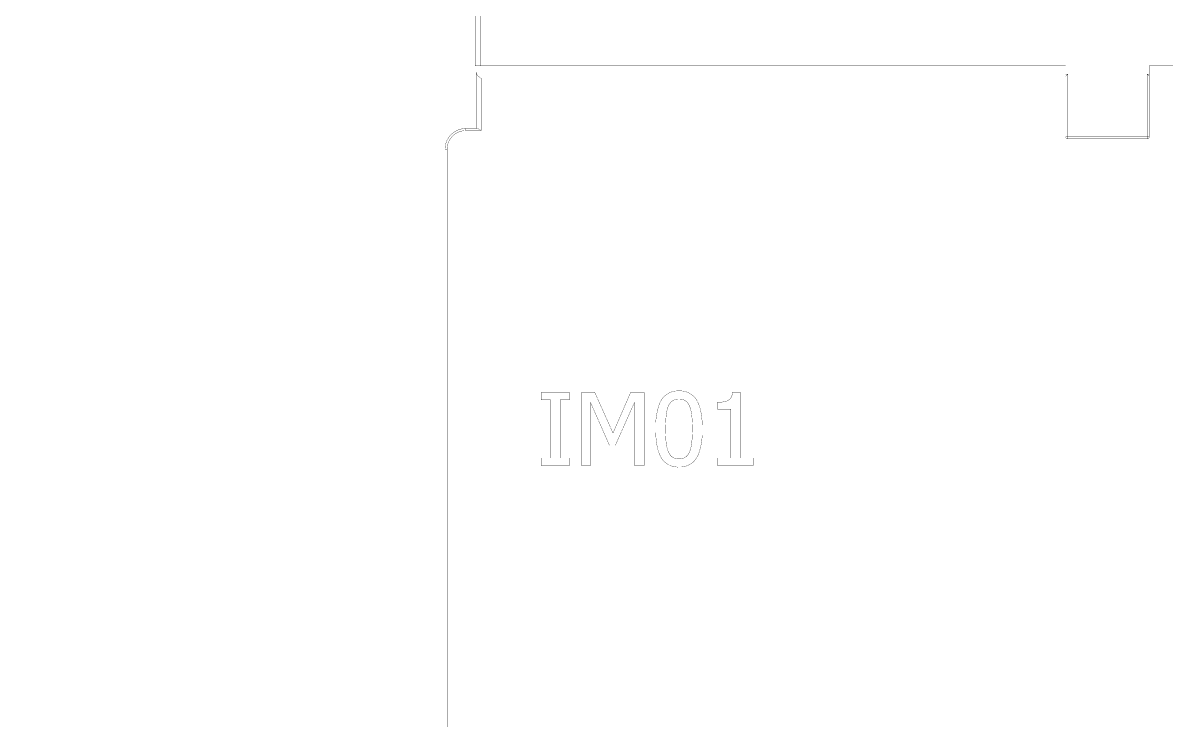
# Model space of a CAD drawing. Header units: inches. Extents: x 0 to 35.2, y -0.7 to 15.9.
# Drawn here: x 21.54 to 23.696, y 3.651 to 4.966 of the extents above; entities that cross this region are included whole.
import ezdxf

# ---------------------------------------------------------------- set-up
doc = ezdxf.new("R2010")
doc.units = ezdxf.units.IN
doc.header["$MEASUREMENT"] = 0
doc.layers.add('Board Outline', color=216, linetype='Continuous')
doc.layers.add('Dimensions', color=6, linetype='Continuous')

msp = doc.modelspace()

# ---------------------------------------------------------------- linework, layer by layer
at = {"layer": 'Board Outline', "const_width": 0.0005}
msp.add_lwpolyline([(21.5406, -0.5315), (21.5406, 15.6102)], dxfattribs=at)
at = {"layer": 'Dimensions', "const_width": 0.0005}
for points in [[(22.3933, 4.8846), (22.3933, 5.8805)], [(22.4031, 4.8846), (22.4031, 5.8805)], [(22.3933, 4.8846), (22.4031, 4.8846)], [(22.3947, 4.8742), (22.3947, 4.8846)], [(22.3947, 4.8741), (22.3947, 4.8741)], [(22.3947, 4.8742), (22.3947, 4.8741)], [(22.3947, 4.874), (22.3947, 4.874)], [(22.3947, 4.8741), (22.3947, 4.874)], [(22.3947, 4.8739), (22.3947, 4.8738)], [(22.3947, 4.874), (22.3947, 4.8739)], [(22.3947, 4.8738), (22.3947, 4.8738)], [(22.3947, 4.8737), (22.3947, 4.8736)], [(22.3947, 4.8738), (22.3947, 4.8737)], [(22.3947, 4.8736), (22.3947, 4.8736)], [(22.3947, 4.8735), (22.3947, 4.8734)], [(22.3947, 4.8736), (22.3947, 4.8735)], [(22.3947, 4.8734), (22.3947, 4.8734)], [(22.3947, 4.8734), (22.3947, 4.8733)], [(22.3947, 4.8733), (22.3947, 4.8732)], [(22.3947, 4.8731), (22.3947, 4.873)], [(22.3947, 4.8732), (22.3947, 4.8731)], [(22.3947, 4.873), (22.3947, 4.8729)], [(22.3947, 4.8729), (22.3947, 4.8729)], [(22.3947, 4.8729), (22.3947, 4.8728)], [(22.3947, 4.8728), (22.3947, 4.8727)], [(22.3947, 4.8727), (22.3947, 4.8726)], [(22.3947, 4.8726), (22.3947, 4.8725)], [(22.3947, 4.8725), (22.3947, 4.8724)], [(22.3947, 4.8724), (22.3947, 4.8723)], [(22.3947, 4.8723), (22.3947, 4.8722)], [(22.3947, 4.8722), (22.3947, 4.8721)], [(22.3947, 4.8721), (22.3947, 4.872)], [(22.3947, 4.872), (22.3947, 4.8719)], [(22.3947, 4.8719), (22.3947, 4.8718)], [(22.3947, 4.8718), (22.3947, 4.8716)], [(22.3947, 4.8716), (22.3947, 4.8715)], [(22.3947, 4.8715), (22.3947, 4.8714)], [(22.4031, 4.8846), (23.5065, 4.8846)], [(23.5065, 4.8688), (23.5065, 4.8846)], [(23.6639, 4.8846), (24.4612, 4.8846)], [(23.6639, 4.8688), (23.6639, 4.8846)], [(22.3947, 4.8714), (22.3947, 4.8713)], [(22.3947, 4.8713), (22.3947, 4.8712)], [(22.3947, 4.8712), (22.3947, 4.8711)], [(22.3947, 4.8711), (22.3947, 4.8709)], [(22.3947, 4.8709), (22.3947, 4.8708)], [(22.3947, 4.8708), (22.3947, 4.8707)], [(22.3947, 4.8707), (22.3947, 4.8706)], [(22.3947, 4.8706), (22.3947, 4.8704)], [(22.3947, 4.8704), (22.3947, 4.8703)], [(22.3947, 4.8703), (22.3947, 4.8702)], [(22.3947, 4.8702), (22.3947, 4.87)], [(22.3947, 4.87), (22.3947, 4.8699)], [(22.3947, 4.8699), (22.3947, 4.8698)], [(22.3947, 4.8698), (22.3947, 4.8696)], [(22.3947, 4.8696), (22.3947, 4.8695)], [(22.3947, 4.8695), (22.3947, 4.8694)], [(22.3947, 4.8694), (22.3947, 4.8692)], [(22.3947, 4.8692), (22.3948, 4.8691)], [(22.3948, 4.8691), (22.3948, 4.8689)], [(22.3948, 4.8689), (22.3948, 4.8688)], [(22.3948, 4.8688), (22.3948, 4.8686)], [(22.3948, 4.8686), (22.3948, 4.8685)], [(22.3948, 4.8685), (22.3948, 4.8683)], [(22.3948, 4.8683), (22.3948, 4.8682)], [(22.3948, 4.8682), (22.3948, 4.868)], [(22.3948, 4.868), (22.3948, 4.8679)], [(22.3948, 4.8679), (22.3948, 4.8677)], [(22.3948, 4.8677), (22.3948, 4.8676)], [(22.3948, 4.8676), (22.3948, 4.8674)], [(22.3948, 4.8674), (22.3948, 4.8673)], [(22.3948, 4.8673), (22.3948, 4.8671)], [(22.3948, 4.8671), (22.3948, 4.867)], [(22.3948, 4.867), (22.3948, 4.8668)], [(22.3948, 4.8668), (22.3948, 4.8666)], [(22.3948, 4.8666), (22.3948, 4.8665)], [(22.3948, 4.8665), (22.3948, 4.8663)], [(22.3948, 4.8663), (22.3948, 4.8661)], [(22.3948, 4.8661), (22.3948, 4.866)], [(22.3948, 4.866), (22.3948, 4.8658)], [(22.3948, 4.8658), (22.3948, 4.8656)], [(22.3948, 4.8656), (22.3948, 4.8655)], [(22.3948, 4.8655), (22.3948, 4.8653)], [(22.3948, 4.8653), (22.3948, 4.8651)], [(22.3948, 4.8651), (22.3948, 4.865)], [(22.3948, 4.865), (22.3948, 4.8648)], [(22.3948, 4.8648), (22.3948, 4.8646)], [(22.3948, 4.8646), (22.3948, 4.8645)], [(22.3948, 4.8645), (22.3948, 4.8643)], [(22.3948, 4.8643), (22.3948, 4.8641)], [(22.3948, 4.8641), (22.3948, 4.8639)], [(22.3948, 4.8639), (22.3948, 4.8638)], [(22.3948, 4.8638), (22.3948, 4.8636)], [(22.3948, 4.8636), (22.3948, 4.8634)], [(22.3948, 4.8634), (22.3948, 4.8632)], [(22.3948, 4.8632), (22.3948, 4.8631)], [(22.3948, 4.8631), (22.3948, 4.8629)], [(22.3948, 4.8629), (22.3948, 4.8627)], [(22.3948, 4.8627), (22.3948, 4.8625)], [(22.3948, 4.8625), (22.3948, 4.8624)], [(22.3948, 4.8624), (22.3948, 4.8622)], [(22.3948, 4.8622), (22.3948, 4.862)], [(22.3948, 4.862), (22.3948, 4.8618)], [(22.3948, 4.8618), (22.3948, 4.8617)], [(22.3948, 4.8615), (22.3948, 4.8617)], [(22.3948, 4.8615), (22.3948, 4.8613)], [(22.3948, 4.8611), (22.3948, 4.8613)], [(22.3948, 4.861), (22.3948, 4.8611)], [(22.3948, 4.861), (22.4046, 4.861)], [(22.3948, 4.7665), (22.3948, 4.861)], [(22.4046, 4.7625), (22.4046, 4.861)], [(23.5065, 4.8688), (23.5104, 4.8688)], [(23.5065, 4.8649), (23.5104, 4.8688)], [(23.5065, 4.8649), (23.5065, 4.8688)], [(23.5065, 4.7507), (23.5065, 4.8649)], [(23.5104, 4.7507), (23.5104, 4.8688)], [(23.66, 4.8688), (23.6639, 4.8688)], [(23.66, 4.7507), (23.66, 4.8688)], [(23.66, 4.8688), (23.6639, 4.8649)], [(23.6639, 4.8649), (23.6639, 4.8688)], [(23.6639, 4.7507), (23.6639, 4.8649)], [(22.3756, 4.7625), (22.3756, 4.7665)], [(22.3756, 4.7665), (22.3967, 4.7665)], [(22.3756, 4.7625), (22.4046, 4.7625)], [(23.5065, 4.7507), (23.5104, 4.7507)], [(23.5104, 4.7507), (23.66, 4.7507)], [(23.5104, 4.7468), (23.5104, 4.7507)], [(23.5104, 4.7468), (23.66, 4.7468)], [(23.66, 4.7507), (23.6639, 4.7507)], [(23.66, 4.7468), (23.66, 4.7507)], [(22.3362, 3.6247), (22.3362, 4.7271)], [(22.3362, 4.7271), (22.3401, 4.7271)], [(22.3401, 3.6247), (22.3401, 4.7271)], [(22.5175, 4.255), (22.5175, 4.2691)], [(22.5175, 4.2691), (22.5709, 4.2691)], [(22.5709, 4.255), (22.5709, 4.2691)], [(22.5936, 4.2691), (22.6186, 4.2691)], [(22.5936, 4.1313), (22.5936, 4.2691)], [(22.6186, 4.2691), (22.653, 4.1924)], [(22.653, 4.1924), (22.6863, 4.2691)], [(22.6863, 4.2691), (22.7117, 4.2691)], [(22.7117, 4.1313), (22.7117, 4.2691)], [(22.8784, 4.2696), (22.8927, 4.2696)], [(22.8927, 4.1454), (22.8927, 4.2696)], [(22.5175, 4.255), (22.5351, 4.255)], [(22.5351, 4.1454), (22.5351, 4.255)], [(22.5534, 4.255), (22.5709, 4.255)], [(22.5534, 4.1454), (22.5534, 4.255)], [(22.6107, 4.25), (22.6463, 4.1693)], [(22.6107, 4.1313), (22.6107, 4.25)], [(22.6574, 4.1693), (22.6934, 4.25)], [(22.6934, 4.1313), (22.6934, 4.25)], [(22.85, 4.2377), (22.85, 4.2504)], [(22.85, 4.2377), (22.875, 4.2377)], [(22.875, 4.1454), (22.875, 4.2377)], [(22.6463, 4.1693), (22.6574, 4.1693)], [(22.5175, 4.1454), (22.5351, 4.1454)], [(22.5175, 4.1313), (22.5175, 4.1454)], [(22.5534, 4.1454), (22.5709, 4.1454)], [(22.5709, 4.1313), (22.5709, 4.1454)], [(22.85, 4.1454), (22.875, 4.1454)], [(22.85, 4.1313), (22.85, 4.1454)], [(22.8927, 4.1454), (22.9172, 4.1454)], [(22.9172, 4.1313), (22.9172, 4.1454)], [(22.5175, 4.1313), (22.5709, 4.1313)], [(22.5936, 4.1313), (22.6107, 4.1313)], [(22.6934, 4.1313), (22.7117, 4.1313)], [(22.85, 4.1313), (22.9172, 4.1313)]]:
    msp.add_lwpolyline(points, dxfattribs=at)
at = {"layer": 'Dimensions', "const_width": 0.00025}
for points in [[(22.3932, 4.8846, 1), (22.3934, 4.8846, 1)], [(22.3932, 4.8846, 1), (22.3934, 4.8846, 1)], [(22.3946, 4.8846, 1), (22.3948, 4.8846, 1)], [(22.3946, 4.8741, 1), (22.3948, 4.8741, 1)], [(22.3946, 4.8742, 1), (22.3948, 4.8742, 1)], [(22.3946, 4.8741, 1), (22.3948, 4.8741, 1)], [(22.3946, 4.8742, 1), (22.3948, 4.8742, 1)], [(22.3946, 4.8742, 1), (22.3948, 4.8742, 1)], [(22.3946, 4.874, 1), (22.3948, 4.874, 1)], [(22.3946, 4.8741, 1), (22.3948, 4.8741, 1)], [(22.3946, 4.874, 1), (22.3948, 4.874, 1)], [(22.3946, 4.8741, 1), (22.3948, 4.8741, 1)], [(22.3946, 4.8739, 1), (22.3948, 4.8739, 1)], [(22.3946, 4.874, 1), (22.3948, 4.874, 1)], [(22.3946, 4.8739, 1), (22.3948, 4.8739, 1)], [(22.3946, 4.874, 1), (22.3948, 4.874, 1)], [(22.3946, 4.8738, 1), (22.3948, 4.8738, 1)], [(22.3946, 4.8738, 1), (22.3948, 4.8738, 1)], [(22.3946, 4.8737, 1), (22.3948, 4.8737, 1)], [(22.3946, 4.8738, 1), (22.3948, 4.8738, 1)], [(22.3946, 4.8737, 1), (22.3948, 4.8737, 1)], [(22.3946, 4.8738, 1), (22.3948, 4.8738, 1)], [(22.3946, 4.8736, 1), (22.3948, 4.8736, 1)], [(22.3946, 4.8736, 1), (22.3948, 4.8736, 1)], [(22.3946, 4.8735, 1), (22.3948, 4.8735, 1)], [(22.3946, 4.8736, 1), (22.3948, 4.8736, 1)], [(22.3946, 4.8735, 1), (22.3948, 4.8735, 1)], [(22.3946, 4.8736, 1), (22.3948, 4.8736, 1)], [(22.3946, 4.8734, 1), (22.3948, 4.8734, 1)], [(22.3946, 4.8734, 1), (22.3948, 4.8734, 1)], [(22.3946, 4.8734, 1), (22.3948, 4.8734, 1)], [(22.3946, 4.8734, 1), (22.3948, 4.8734, 1)], [(22.3946, 4.8733, 1), (22.3948, 4.8733, 1)], [(22.3946, 4.8733, 1), (22.3948, 4.8733, 1)], [(22.3946, 4.8731, 1), (22.3948, 4.8731, 1)], [(22.3946, 4.8732, 1), (22.3948, 4.8732, 1)], [(22.3946, 4.8731, 1), (22.3948, 4.8731, 1)], [(22.3946, 4.8732, 1), (22.3948, 4.8732, 1)], [(22.3946, 4.873, 1), (22.3948, 4.873, 1)], [(22.3946, 4.873, 1), (22.3948, 4.873, 1)], [(22.3946, 4.8729, 1), (22.3948, 4.8729, 1)], [(22.3946, 4.8729, 1), (22.3948, 4.8729, 1)], [(22.3946, 4.8729, 1), (22.3948, 4.8729, 1)], [(22.3946, 4.8729, 1), (22.3948, 4.8729, 1)], [(22.3946, 4.8728, 1), (22.3948, 4.8728, 1)], [(22.3946, 4.8728, 1), (22.3948, 4.8728, 1)], [(22.3946, 4.8727, 1), (22.3948, 4.8727, 1)], [(22.3946, 4.8727, 1), (22.3948, 4.8727, 1)], [(22.3946, 4.8726, 1), (22.3948, 4.8726, 1)], [(22.3946, 4.8726, 1), (22.3948, 4.8726, 1)], [(22.3946, 4.8725, 1), (22.3948, 4.8725, 1)], [(22.3946, 4.8725, 1), (22.3948, 4.8725, 1)], [(22.3946, 4.8724, 1), (22.3948, 4.8724, 1)], [(22.3946, 4.8724, 1), (22.3948, 4.8724, 1)], [(22.3946, 4.8723, 1), (22.3948, 4.8723, 1)], [(22.3946, 4.8723, 1), (22.3948, 4.8723, 1)], [(22.3946, 4.8722, 1), (22.3948, 4.8722, 1)], [(22.3946, 4.8722, 1), (22.3948, 4.8722, 1)], [(22.3946, 4.8721, 1), (22.3948, 4.8721, 1)], [(22.3946, 4.8721, 1), (22.3948, 4.8721, 1)], [(22.3946, 4.872, 1), (22.3949, 4.872, 1)], [(22.3946, 4.872, 1), (22.3949, 4.872, 1)], [(22.3946, 4.8719, 1), (22.3949, 4.8719, 1)], [(22.3946, 4.8719, 1), (22.3949, 4.8719, 1)], [(22.3946, 4.8718, 1), (22.3949, 4.8718, 1)], [(22.3946, 4.8718, 1), (22.3949, 4.8718, 1)], [(22.3946, 4.8716, 1), (22.3949, 4.8716, 1)], [(22.3946, 4.8716, 1), (22.3949, 4.8716, 1)], [(22.3946, 4.8715, 1), (22.3949, 4.8715, 1)], [(22.3946, 4.8715, 1), (22.3949, 4.8715, 1)], [(22.403, 4.8846, 1), (22.4033, 4.8846, 1)], [(22.403, 4.8846, 1), (22.4033, 4.8846, 1)], [(22.403, 4.8846, 1), (22.4033, 4.8846, 1)], [(23.5063, 4.8846, 1), (23.5066, 4.8846, 1)], [(23.5063, 4.8846, 1), (23.5066, 4.8846, 1)], [(23.6638, 4.8846, 1), (23.6641, 4.8846, 1)], [(23.6638, 4.8846, 1), (23.6641, 4.8846, 1)], [(22.3946, 4.8714, 1), (22.3949, 4.8714, 1)], [(22.3946, 4.8714, 1), (22.3949, 4.8714, 1)], [(22.3946, 4.8713, 1), (22.3949, 4.8713, 1)], [(22.3946, 4.8713, 1), (22.3949, 4.8713, 1)], [(22.3946, 4.8712, 1), (22.3949, 4.8712, 1)], [(22.3946, 4.8712, 1), (22.3949, 4.8712, 1)], [(22.3946, 4.8711, 1), (22.3949, 4.8711, 1)], [(22.3946, 4.8711, 1), (22.3949, 4.8711, 1)], [(22.3946, 4.8709, 1), (22.3949, 4.8709, 1)], [(22.3946, 4.8709, 1), (22.3949, 4.8709, 1)], [(22.3946, 4.8708, 1), (22.3949, 4.8708, 1)], [(22.3946, 4.8708, 1), (22.3949, 4.8708, 1)], [(22.3946, 4.8707, 1), (22.3949, 4.8707, 1)], [(22.3946, 4.8707, 1), (22.3949, 4.8707, 1)], [(22.3946, 4.8706, 1), (22.3949, 4.8706, 1)], [(22.3946, 4.8706, 1), (22.3949, 4.8706, 1)], [(22.3946, 4.8704, 1), (22.3949, 4.8704, 1)], [(22.3946, 4.8704, 1), (22.3949, 4.8704, 1)], [(22.3946, 4.8703, 1), (22.3949, 4.8703, 1)], [(22.3946, 4.8703, 1), (22.3949, 4.8703, 1)], [(22.3946, 4.8702, 1), (22.3949, 4.8702, 1)], [(22.3946, 4.8702, 1), (22.3949, 4.8702, 1)], [(22.3946, 4.87, 1), (22.3949, 4.87, 1)], [(22.3946, 4.87, 1), (22.3949, 4.87, 1)], [(22.3946, 4.8699, 1), (22.3949, 4.8699, 1)], [(22.3946, 4.8699, 1), (22.3949, 4.8699, 1)], [(22.3946, 4.8698, 1), (22.3949, 4.8698, 1)], [(22.3946, 4.8698, 1), (22.3949, 4.8698, 1)], [(22.3946, 4.8696, 1), (22.3949, 4.8696, 1)], [(22.3946, 4.8696, 1), (22.3949, 4.8696, 1)], [(22.3946, 4.8695, 1), (22.3949, 4.8695, 1)], [(22.3946, 4.8695, 1), (22.3949, 4.8695, 1)], [(22.3946, 4.8694, 1), (22.3949, 4.8694, 1)], [(22.3946, 4.8694, 1), (22.3949, 4.8694, 1)], [(22.3946, 4.8692, 1), (22.3949, 4.8692, 1)], [(22.3946, 4.8692, 1), (22.3949, 4.8692, 1)], [(22.3946, 4.8691, 1), (22.3949, 4.8691, 1)], [(22.3946, 4.8691, 1), (22.3949, 4.8691, 1)], [(22.3946, 4.8689, 1), (22.3949, 4.8689, 1)], [(22.3946, 4.8689, 1), (22.3949, 4.8689, 1)], [(22.3946, 4.8688, 1), (22.3949, 4.8688, 1)], [(22.3946, 4.8688, 1), (22.3949, 4.8688, 1)], [(22.3946, 4.8686, 1), (22.3949, 4.8686, 1)], [(22.3946, 4.8686, 1), (22.3949, 4.8686, 1)], [(22.3946, 4.8685, 1), (22.3949, 4.8685, 1)], [(22.3946, 4.8685, 1), (22.3949, 4.8685, 1)], [(22.3946, 4.8683, 1), (22.3949, 4.8683, 1)], [(22.3946, 4.8683, 1), (22.3949, 4.8683, 1)], [(22.3946, 4.8682, 1), (22.3949, 4.8682, 1)], [(22.3946, 4.8682, 1), (22.3949, 4.8682, 1)], [(22.3946, 4.868, 1), (22.3949, 4.868, 1)], [(22.3946, 4.868, 1), (22.3949, 4.868, 1)], [(22.3946, 4.8679, 1), (22.3949, 4.8679, 1)], [(22.3946, 4.8679, 1), (22.3949, 4.8679, 1)], [(22.3946, 4.8677, 1), (22.3949, 4.8677, 1)], [(22.3946, 4.8677, 1), (22.3949, 4.8677, 1)], [(22.3946, 4.8676, 1), (22.3949, 4.8676, 1)], [(22.3946, 4.8676, 1), (22.3949, 4.8676, 1)], [(22.3946, 4.8674, 1), (22.3949, 4.8674, 1)], [(22.3946, 4.8674, 1), (22.3949, 4.8674, 1)], [(22.3946, 4.8673, 1), (22.3949, 4.8673, 1)], [(22.3946, 4.8673, 1), (22.3949, 4.8673, 1)], [(22.3946, 4.8671, 1), (22.3949, 4.8671, 1)], [(22.3946, 4.8671, 1), (22.3949, 4.8671, 1)], [(22.3946, 4.867, 1), (22.3949, 4.867, 1)], [(22.3946, 4.867, 1), (22.3949, 4.867, 1)], [(22.3946, 4.8668, 1), (22.3949, 4.8668, 1)], [(22.3946, 4.8668, 1), (22.3949, 4.8668, 1)], [(22.3946, 4.8666, 1), (22.3949, 4.8666, 1)], [(22.3946, 4.8666, 1), (22.3949, 4.8666, 1)], [(22.3946, 4.8665, 1), (22.3949, 4.8665, 1)], [(22.3946, 4.8665, 1), (22.3949, 4.8665, 1)], [(22.3946, 4.8663, 1), (22.3949, 4.8663, 1)], [(22.3946, 4.8663, 1), (22.3949, 4.8663, 1)], [(22.3946, 4.8661, 1), (22.3949, 4.8661, 1)], [(22.3946, 4.8661, 1), (22.3949, 4.8661, 1)], [(22.3946, 4.866, 1), (22.3949, 4.866, 1)], [(22.3946, 4.866, 1), (22.3949, 4.866, 1)], [(22.3946, 4.8658, 1), (22.3949, 4.8658, 1)], [(22.3946, 4.8658, 1), (22.3949, 4.8658, 1)], [(22.3946, 4.8656, 1), (22.3949, 4.8656, 1)], [(22.3946, 4.8656, 1), (22.3949, 4.8656, 1)], [(22.3946, 4.8655, 1), (22.3949, 4.8655, 1)], [(22.3946, 4.8655, 1), (22.3949, 4.8655, 1)], [(22.3946, 4.8653, 1), (22.3949, 4.8653, 1)], [(22.3946, 4.8653, 1), (22.3949, 4.8653, 1)], [(22.3946, 4.8651, 1), (22.3949, 4.8651, 1)], [(22.3946, 4.8651, 1), (22.3949, 4.8651, 1)], [(22.3946, 4.865, 1), (22.3949, 4.865, 1)], [(22.3946, 4.865, 1), (22.3949, 4.865, 1)], [(22.3946, 4.8648, 1), (22.3949, 4.8648, 1)], [(22.3946, 4.8648, 1), (22.3949, 4.8648, 1)], [(22.3946, 4.8646, 1), (22.3949, 4.8646, 1)], [(22.3946, 4.8646, 1), (22.3949, 4.8646, 1)], [(22.3946, 4.8645, 1), (22.3949, 4.8645, 1)], [(22.3946, 4.8645, 1), (22.3949, 4.8645, 1)], [(22.3946, 4.8643, 1), (22.3949, 4.8643, 1)], [(22.3946, 4.8643, 1), (22.3949, 4.8643, 1)], [(22.3946, 4.8641, 1), (22.3949, 4.8641, 1)], [(22.3946, 4.8641, 1), (22.3949, 4.8641, 1)], [(22.3946, 4.8639, 1), (22.3949, 4.8639, 1)], [(22.3946, 4.8639, 1), (22.3949, 4.8639, 1)], [(22.3946, 4.8638, 1), (22.3949, 4.8638, 1)], [(22.3946, 4.8638, 1), (22.3949, 4.8638, 1)], [(22.3946, 4.8636, 1), (22.3949, 4.8636, 1)], [(22.3946, 4.8636, 1), (22.3949, 4.8636, 1)], [(22.3946, 4.8634, 1), (22.3949, 4.8634, 1)], [(22.3946, 4.8634, 1), (22.3949, 4.8634, 1)], [(22.3946, 4.8632, 1), (22.3949, 4.8632, 1)], [(22.3946, 4.8632, 1), (22.3949, 4.8632, 1)], [(22.3946, 4.8631, 1), (22.3949, 4.8631, 1)], [(22.3946, 4.8631, 1), (22.3949, 4.8631, 1)], [(22.3946, 4.8629, 1), (22.3949, 4.8629, 1)], [(22.3946, 4.8629, 1), (22.3949, 4.8629, 1)], [(22.3946, 4.8627, 1), (22.3949, 4.8627, 1)], [(22.3946, 4.8627, 1), (22.3949, 4.8627, 1)], [(22.3946, 4.8625, 1), (22.3949, 4.8625, 1)], [(22.3946, 4.8625, 1), (22.3949, 4.8625, 1)], [(22.3946, 4.8624, 1), (22.3949, 4.8624, 1)], [(22.3946, 4.8624, 1), (22.3949, 4.8624, 1)], [(22.3946, 4.8622, 1), (22.3949, 4.8622, 1)], [(22.3946, 4.8622, 1), (22.3949, 4.8622, 1)], [(22.3946, 4.862, 1), (22.3949, 4.862, 1)], [(22.3946, 4.862, 1), (22.3949, 4.862, 1)], [(22.3946, 4.8618, 1), (22.3949, 4.8618, 1)], [(22.3946, 4.8618, 1), (22.3949, 4.8618, 1)], [(22.3946, 4.8617, 1), (22.3949, 4.8617, 1)], [(22.3946, 4.8617, 1), (22.3949, 4.8617, 1)], [(22.3946, 4.8615, 1), (22.3949, 4.8615, 1)], [(22.3946, 4.8615, 1), (22.3949, 4.8615, 1)], [(22.3946, 4.8613, 1), (22.3949, 4.8613, 1)], [(22.3946, 4.8613, 1), (22.3949, 4.8613, 1)], [(22.3946, 4.8611, 1), (22.3949, 4.8611, 1)], [(22.3946, 4.8611, 1), (22.3949, 4.8611, 1)], [(22.3946, 4.861, 1), (22.3949, 4.861, 1)], [(22.3946, 4.861, 1), (22.3949, 4.861, 1)], [(22.3946, 4.861, 1), (22.3949, 4.861, 1)], [(22.3951, 4.8708, 1), (22.3954, 4.8708, 1)], [(22.3951, 4.8708, 1), (22.3954, 4.8708, 1)], [(22.3966, 4.8677, 1), (22.3969, 4.8677, 1)], [(22.3966, 4.8677, 1), (22.3969, 4.8677, 1)], [(22.3989, 4.865, 1), (22.3991, 4.865, 1)], [(22.3989, 4.865, 1), (22.3991, 4.865, 1)], [(22.4045, 4.861, 1), (22.4047, 4.861, 1)], [(22.4045, 4.861, 1), (22.4047, 4.861, 1)], [(22.4045, 4.861, 1), (22.4047, 4.861, 1)], [(23.5063, 4.8688, 1), (23.5066, 4.8688, 1)], [(23.5063, 4.8688, 1), (23.5066, 4.8688, 1)], [(23.5063, 4.8688, 1), (23.5066, 4.8688, 1)], [(23.5063, 4.8649, 1), (23.5066, 4.8649, 1)], [(23.5063, 4.8649, 1), (23.5066, 4.8649, 1)], [(23.5063, 4.8649, 1), (23.5066, 4.8649, 1)], [(23.5103, 4.8688, 1), (23.5105, 4.8688, 1)], [(23.5103, 4.8688, 1), (23.5105, 4.8688, 1)], [(23.5103, 4.8688, 1), (23.5105, 4.8688, 1)], [(23.6599, 4.8688, 1), (23.6601, 4.8688, 1)], [(23.6599, 4.8688, 1), (23.6601, 4.8688, 1)], [(23.6599, 4.8688, 1), (23.6601, 4.8688, 1)], [(23.6638, 4.8688, 1), (23.6641, 4.8688, 1)], [(23.6638, 4.8688, 1), (23.6641, 4.8688, 1)], [(23.6638, 4.8688, 1), (23.6641, 4.8688, 1)], [(23.6638, 4.8649, 1), (23.6641, 4.8649, 1)], [(23.6638, 4.8649, 1), (23.6641, 4.8649, 1)], [(23.6638, 4.8649, 1), (23.6641, 4.8649, 1)], [(22.3754, 4.7665, 1), (22.3757, 4.7665, 1)], [(22.3754, 4.7665, 1), (22.3757, 4.7665, 1)], [(22.3754, 4.7665, 1), (22.3757, 4.7665, 1)], [(22.3946, 4.7665, 1), (22.3949, 4.7665, 1)], [(22.3966, 4.7665, 1), (22.3969, 4.7665, 1)], [(22.3966, 4.7665, 1), (22.3969, 4.7665, 1)], [(22.398, 4.7662, 1), (22.3982, 4.7662, 1)], [(22.398, 4.7662, 1), (22.3982, 4.7662, 1)], [(22.3995, 4.7655, 1), (22.3997, 4.7655, 1)], [(22.3995, 4.7655, 1), (22.3997, 4.7655, 1)], [(22.4011, 4.7646, 1), (22.4014, 4.7646, 1)], [(22.4011, 4.7646, 1), (22.4014, 4.7646, 1)], [(22.3754, 4.7625, 1), (22.3757, 4.7625, 1)], [(22.3754, 4.7625, 1), (22.3757, 4.7625, 1)], [(22.3754, 4.7625, 1), (22.3757, 4.7625, 1)], [(22.4045, 4.7625, 1), (22.4047, 4.7625, 1)], [(22.4045, 4.7625, 1), (22.4047, 4.7625, 1)], [(22.4045, 4.7625, 1), (22.4047, 4.7625, 1)], [(23.5063, 4.7507, 1), (23.5066, 4.7507, 1)], [(23.5063, 4.7507, 1), (23.5066, 4.7507, 1)], [(23.5063, 4.7507, 1), (23.5066, 4.7507, 1)], [(23.5103, 4.7507, 1), (23.5105, 4.7507, 1)], [(23.5103, 4.7507, 1), (23.5105, 4.7507, 1)], [(23.5103, 4.7507, 1), (23.5105, 4.7507, 1)], [(23.5103, 4.7507, 1), (23.5105, 4.7507, 1)], [(23.5103, 4.7468, 1), (23.5105, 4.7468, 1)], [(23.5103, 4.7468, 1), (23.5105, 4.7468, 1)], [(23.5103, 4.7468, 1), (23.5105, 4.7468, 1)], [(23.6599, 4.7507, 1), (23.6601, 4.7507, 1)], [(23.6599, 4.7507, 1), (23.6601, 4.7507, 1)], [(23.6599, 4.7507, 1), (23.6601, 4.7507, 1)], [(23.6599, 4.7507, 1), (23.6601, 4.7507, 1)], [(23.6599, 4.7468, 1), (23.6601, 4.7468, 1)], [(23.6599, 4.7468, 1), (23.6601, 4.7468, 1)], [(23.6599, 4.7468, 1), (23.6601, 4.7468, 1)], [(23.6638, 4.7507, 1), (23.6641, 4.7507, 1)], [(23.6638, 4.7507, 1), (23.6641, 4.7507, 1)], [(23.6638, 4.7507, 1), (23.6641, 4.7507, 1)], [(22.3361, 4.7271, 1), (22.3363, 4.7271, 1)], [(22.3361, 4.7271, 1), (22.3363, 4.7271, 1)], [(22.3361, 4.7271, 1), (22.3363, 4.7271, 1)], [(22.34, 4.7271, 1), (22.3402, 4.7271, 1)], [(22.34, 4.7271, 1), (22.3402, 4.7271, 1)], [(22.34, 4.7271, 1), (22.3402, 4.7271, 1)], [(22.5174, 4.2691, 1), (22.5176, 4.2691, 1)], [(22.5174, 4.2691, 1), (22.5176, 4.2691, 1)], [(22.5708, 4.2691, 1), (22.571, 4.2691, 1)], [(22.5708, 4.2691, 1), (22.571, 4.2691, 1)], [(22.5934, 4.2691, 1), (22.5937, 4.2691, 1)], [(22.5934, 4.2691, 1), (22.5937, 4.2691, 1)], [(22.6185, 4.2691, 1), (22.6187, 4.2691, 1)], [(22.6185, 4.2691, 1), (22.6187, 4.2691, 1)], [(22.6861, 4.2691, 1), (22.6864, 4.2691, 1)], [(22.6861, 4.2691, 1), (22.6864, 4.2691, 1)], [(22.7116, 4.2691, 1), (22.7118, 4.2691, 1)], [(22.7116, 4.2691, 1), (22.7118, 4.2691, 1)], [(22.7774, 4.2719, 1), (22.7776, 4.2719, 1)], [(22.7774, 4.2719, 1), (22.7776, 4.2719, 1)], [(22.8783, 4.2696, 1), (22.8786, 4.2696, 1)], [(22.8783, 4.2696, 1), (22.8786, 4.2696, 1)], [(22.8926, 4.2696, 1), (22.8928, 4.2696, 1)], [(22.8926, 4.2696, 1), (22.8928, 4.2696, 1)], [(22.5174, 4.255, 1), (22.5176, 4.255, 1)], [(22.5174, 4.255, 1), (22.5176, 4.255, 1)], [(22.5349, 4.255, 1), (22.5352, 4.255, 1)], [(22.5349, 4.255, 1), (22.5352, 4.255, 1)], [(22.5532, 4.255, 1), (22.5535, 4.255, 1)], [(22.5532, 4.255, 1), (22.5535, 4.255, 1)], [(22.5708, 4.255, 1), (22.571, 4.255, 1)], [(22.5708, 4.255, 1), (22.571, 4.255, 1)], [(22.6105, 4.25, 1), (22.6108, 4.25, 1)], [(22.6105, 4.25, 1), (22.6108, 4.25, 1)], [(22.6933, 4.25, 1), (22.6935, 4.25, 1)], [(22.6933, 4.25, 1), (22.6935, 4.25, 1)], [(22.7401, 4.247, 1), (22.7404, 4.247, 1)], [(22.7401, 4.247, 1), (22.7404, 4.247, 1)], [(22.7488, 4.2609, 1), (22.7491, 4.2609, 1)], [(22.7488, 4.2609, 1), (22.7491, 4.2609, 1)], [(22.7628, 4.2514, 1), (22.763, 4.2514, 1)], [(22.7628, 4.2514, 1), (22.763, 4.2514, 1)], [(22.7774, 4.2566, 1), (22.7776, 4.2566, 1)], [(22.7774, 4.2566, 1), (22.7776, 4.2566, 1)], [(22.7878, 4.2543, 1), (22.7881, 4.2543, 1)], [(22.7878, 4.2543, 1), (22.7881, 4.2543, 1)], [(22.795, 4.2474, 1), (22.7953, 4.2474, 1)], [(22.795, 4.2474, 1), (22.7953, 4.2474, 1)], [(22.8498, 4.2504, 1), (22.8501, 4.2504, 1)], [(22.8498, 4.2504, 1), (22.8501, 4.2504, 1)], [(22.8677, 4.2529, 1), (22.868, 4.2529, 1)], [(22.8677, 4.2529, 1), (22.868, 4.2529, 1)], [(22.8732, 4.2563, 1), (22.8734, 4.2563, 1)], [(22.8732, 4.2563, 1), (22.8734, 4.2563, 1)], [(22.8767, 4.2618, 1), (22.8769, 4.2618, 1)], [(22.8767, 4.2618, 1), (22.8769, 4.2618, 1)], [(22.7535, 4.2285, 1), (22.7537, 4.2285, 1)], [(22.7535, 4.2285, 1), (22.7537, 4.2285, 1)], [(22.7549, 4.2359, 1), (22.7551, 4.2359, 1)], [(22.7549, 4.2359, 1), (22.7551, 4.2359, 1)], [(22.7568, 4.2421, 1), (22.7571, 4.2421, 1)], [(22.7568, 4.2421, 1), (22.7571, 4.2421, 1)], [(22.7976, 4.2423, 1), (22.7978, 4.2423, 1)], [(22.7976, 4.2423, 1), (22.7978, 4.2423, 1)], [(22.8009, 4.2289, 1), (22.8012, 4.2289, 1)], [(22.8009, 4.2289, 1), (22.8012, 4.2289, 1)], [(22.8145, 4.2462, 1), (22.8148, 4.2462, 1)], [(22.8145, 4.2462, 1), (22.8148, 4.2462, 1)], [(22.8196, 4.2261, 1), (22.8199, 4.2261, 1)], [(22.8196, 4.2261, 1), (22.8199, 4.2261, 1)], [(22.8498, 4.2377, 1), (22.8501, 4.2377, 1)], [(22.8498, 4.2377, 1), (22.8501, 4.2377, 1)], [(22.8748, 4.2377, 1), (22.8751, 4.2377, 1)], [(22.8748, 4.2377, 1), (22.8751, 4.2377, 1)], [(22.7527, 4.2199, 1), (22.7529, 4.2199, 1)], [(22.7527, 4.2199, 1), (22.7529, 4.2199, 1)], [(22.8019, 4.2205, 1), (22.8021, 4.2205, 1)], [(22.8019, 4.2205, 1), (22.8021, 4.2205, 1)], [(22.8024, 4.211, 1), (22.8027, 4.211, 1)], [(22.8024, 4.211, 1), (22.8027, 4.211, 1)], [(22.6528, 4.1924, 1), (22.6531, 4.1924, 1)], [(22.6528, 4.1924, 1), (22.6531, 4.1924, 1)], [(22.7332, 4.2001, 1), (22.7335, 4.2001, 1)], [(22.7332, 4.2001, 1), (22.7335, 4.2001, 1)], [(22.752, 4.2001, 1), (22.7523, 4.2001, 1)], [(22.752, 4.2001, 1), (22.7523, 4.2001, 1)], [(22.7522, 4.1893, 1), (22.7524, 4.1893, 1)], [(22.7522, 4.1893, 1), (22.7524, 4.1893, 1)], [(22.8026, 4.2002, 1), (22.8028, 4.2002, 1)], [(22.8026, 4.2002, 1), (22.8028, 4.2002, 1)], [(22.8214, 4.2002, 1), (22.8216, 4.2002, 1)], [(22.8214, 4.2002, 1), (22.8216, 4.2002, 1)], [(22.6461, 4.1693, 1), (22.6464, 4.1693, 1)], [(22.6461, 4.1693, 1), (22.6464, 4.1693, 1)], [(22.6573, 4.1693, 1), (22.6576, 4.1693, 1)], [(22.6573, 4.1693, 1), (22.6576, 4.1693, 1)], [(22.735, 4.174, 1), (22.7352, 4.174, 1)], [(22.735, 4.174, 1), (22.7352, 4.174, 1)], [(22.7526, 4.18, 1), (22.7528, 4.18, 1)], [(22.7526, 4.18, 1), (22.7528, 4.18, 1)], [(22.7533, 4.1721, 1), (22.7536, 4.1721, 1)], [(22.7533, 4.1721, 1), (22.7536, 4.1721, 1)], [(22.7996, 4.1643, 1), (22.7998, 4.1643, 1)], [(22.7996, 4.1643, 1), (22.7998, 4.1643, 1)], [(22.801, 4.1715, 1), (22.8012, 4.1715, 1)], [(22.801, 4.1715, 1), (22.8012, 4.1715, 1)], [(22.8019, 4.1799, 1), (22.8021, 4.1799, 1)], [(22.8019, 4.1799, 1), (22.8021, 4.1799, 1)], [(22.5174, 4.1454, 1), (22.5176, 4.1454, 1)], [(22.5174, 4.1454, 1), (22.5176, 4.1454, 1)], [(22.5349, 4.1454, 1), (22.5352, 4.1454, 1)], [(22.5349, 4.1454, 1), (22.5352, 4.1454, 1)], [(22.5532, 4.1454, 1), (22.5535, 4.1454, 1)], [(22.5532, 4.1454, 1), (22.5535, 4.1454, 1)], [(22.5708, 4.1454, 1), (22.571, 4.1454, 1)], [(22.5708, 4.1454, 1), (22.571, 4.1454, 1)], [(22.7401, 4.1539, 1), (22.7403, 4.1539, 1)], [(22.7401, 4.1539, 1), (22.7403, 4.1539, 1)], [(22.7567, 4.1586, 1), (22.7569, 4.1586, 1)], [(22.7567, 4.1586, 1), (22.7569, 4.1586, 1)], [(22.7592, 4.1534, 1), (22.7594, 4.1534, 1)], [(22.7592, 4.1534, 1), (22.7594, 4.1534, 1)], [(22.7665, 4.1462, 1), (22.7667, 4.1462, 1)], [(22.7665, 4.1462, 1), (22.7667, 4.1462, 1)], [(22.7774, 4.1437, 1), (22.7776, 4.1437, 1)], [(22.7774, 4.1437, 1), (22.7776, 4.1437, 1)], [(22.7918, 4.1489, 1), (22.7921, 4.1489, 1)], [(22.7918, 4.1489, 1), (22.7921, 4.1489, 1)], [(22.7977, 4.1582, 1), (22.7979, 4.1582, 1)], [(22.7977, 4.1582, 1), (22.7979, 4.1582, 1)], [(22.8058, 4.1395, 1), (22.806, 4.1395, 1)], [(22.8058, 4.1395, 1), (22.806, 4.1395, 1)], [(22.8145, 4.1535, 1), (22.8147, 4.1535, 1)], [(22.8145, 4.1535, 1), (22.8147, 4.1535, 1)], [(22.8498, 4.1454, 1), (22.8501, 4.1454, 1)], [(22.8498, 4.1454, 1), (22.8501, 4.1454, 1)], [(22.8748, 4.1454, 1), (22.8751, 4.1454, 1)], [(22.8748, 4.1454, 1), (22.8751, 4.1454, 1)], [(22.8926, 4.1454, 1), (22.8928, 4.1454, 1)], [(22.8926, 4.1454, 1), (22.8928, 4.1454, 1)], [(22.917, 4.1454, 1), (22.9173, 4.1454, 1)], [(22.917, 4.1454, 1), (22.9173, 4.1454, 1)], [(22.5174, 4.1313, 1), (22.5176, 4.1313, 1)], [(22.5174, 4.1313, 1), (22.5176, 4.1313, 1)], [(22.5708, 4.1313, 1), (22.571, 4.1313, 1)], [(22.5708, 4.1313, 1), (22.571, 4.1313, 1)], [(22.5934, 4.1313, 1), (22.5937, 4.1313, 1)], [(22.5934, 4.1313, 1), (22.5937, 4.1313, 1)], [(22.6105, 4.1313, 1), (22.6108, 4.1313, 1)], [(22.6105, 4.1313, 1), (22.6108, 4.1313, 1)], [(22.6933, 4.1313, 1), (22.6935, 4.1313, 1)], [(22.6933, 4.1313, 1), (22.6935, 4.1313, 1)], [(22.7116, 4.1313, 1), (22.7118, 4.1313, 1)], [(22.7116, 4.1313, 1), (22.7118, 4.1313, 1)], [(22.7774, 4.1284, 1), (22.7776, 4.1284, 1)], [(22.7774, 4.1284, 1), (22.7776, 4.1284, 1)], [(22.8498, 4.1313, 1), (22.8501, 4.1313, 1)], [(22.8498, 4.1313, 1), (22.8501, 4.1313, 1)], [(22.917, 4.1313, 1), (22.9173, 4.1313, 1)], [(22.917, 4.1313, 1), (22.9173, 4.1313, 1)]]:
    msp.add_lwpolyline(points, format="xyb", close=True, dxfattribs=at)
at = {"layer": 'Dimensions', "const_width": 0.0005}
for points in [[(22.3952, 4.8708, -0.069029), (22.3947, 4.8742)], [(22.3968, 4.8677, -0.067283), (22.3952, 4.8708)], [(22.399, 4.865, -0.056378), (22.3968, 4.8677)], [(22.4046, 4.861, -0.049302), (22.399, 4.865)], [(22.3362, 4.7271, -0.414214), (22.3756, 4.7665)], [(22.3967, 4.7665, -0.043259), (22.3981, 4.7662)], [(22.3981, 4.7662, -0.040466), (22.3996, 4.7655)], [(22.3996, 4.7655, -0.011516), (22.4012, 4.7646)], [(22.4012, 4.7646, -0.009728), (22.4046, 4.7625)], [(22.3401, 4.7271, -0.414214), (22.3756, 4.7625)], [(23.5104, 4.7468, -0.414214), (23.5065, 4.7507)], [(23.6639, 4.7507, -0.414214), (23.66, 4.7468)], [(22.7489, 4.2609, -0.213135), (22.7775, 4.2719)], [(22.7775, 4.2719, -0.342247), (22.8147, 4.2462)], [(22.8784, 4.2696, -0.072161), (22.8768, 4.2618)], [(22.7334, 4.2001, -0.093183), (22.7403, 4.247)], [(22.7403, 4.247, -0.095061), (22.7489, 4.2609)], [(22.7569, 4.2421, -0.108384), (22.7629, 4.2514)], [(22.7629, 4.2514, -0.199973), (22.7775, 4.2566)], [(22.7775, 4.2566, -0.123844), (22.788, 4.2543)], [(22.788, 4.2543, -0.133109), (22.7951, 4.2474)], [(22.7951, 4.2474, -0.046321), (22.7977, 4.2423)], [(22.8679, 4.2529, -0.090545), (22.85, 4.2504)], [(22.8733, 4.2563, -0.103529), (22.8679, 4.2529)], [(22.8768, 4.2618, -0.107278), (22.8733, 4.2563)], [(22.7528, 4.2199, -0.015903), (22.7536, 4.2285)], [(22.7536, 4.2285, -0.025874), (22.755, 4.2359)], [(22.755, 4.2359, -0.034505), (22.7569, 4.2421)], [(22.7977, 4.2423, -0.056479), (22.8011, 4.2289)], [(22.8011, 4.2289, -0.016979), (22.802, 4.2205)], [(22.8147, 4.2462, -0.057327), (22.8198, 4.2261)], [(22.8198, 4.2261, -0.036612), (22.8215, 4.2002)], [(22.7521, 4.2001, -0.017694), (22.7528, 4.2199)], [(22.802, 4.2205, -0.011981), (22.8026, 4.211)], [(22.8026, 4.211, -0.00834), (22.8027, 4.2002)], [(22.7351, 4.174, -0.03643), (22.7334, 4.2001)], [(22.7523, 4.1893, -0.007064), (22.7521, 4.2001)], [(22.7527, 4.18, -0.009574), (22.7523, 4.1893)], [(22.8027, 4.2002, -0.019966), (22.802, 4.1799)], [(22.8215, 4.2002, -0.093136), (22.8146, 4.1535)], [(22.7402, 4.1539, -0.057729), (22.7351, 4.174)], [(22.7535, 4.1721, -0.01798), (22.7527, 4.18)], [(22.7568, 4.1586, -0.056691), (22.7535, 4.1721)], [(22.7997, 4.1643, -0.033337), (22.7978, 4.1582)], [(22.8011, 4.1715, -0.023367), (22.7997, 4.1643)], [(22.802, 4.1799, -0.016507), (22.8011, 4.1715)], [(22.7775, 4.1284, -0.341724), (22.7402, 4.1539)], [(22.7593, 4.1534, -0.047079), (22.7568, 4.1586)], [(22.7666, 4.1462, -0.134181), (22.7593, 4.1534)], [(22.7775, 4.1437, -0.126795), (22.7666, 4.1462)], [(22.792, 4.1489, -0.200502), (22.7775, 4.1437)], [(22.8059, 4.1395, -0.214446), (22.7775, 4.1284)], [(22.7978, 4.1582, -0.11096), (22.792, 4.1489)], [(22.8146, 4.1535, -0.094082), (22.8059, 4.1395)]]:
    msp.add_lwpolyline(points, format="xyb", dxfattribs=at)

doc.saveas('drawing.dxf')
